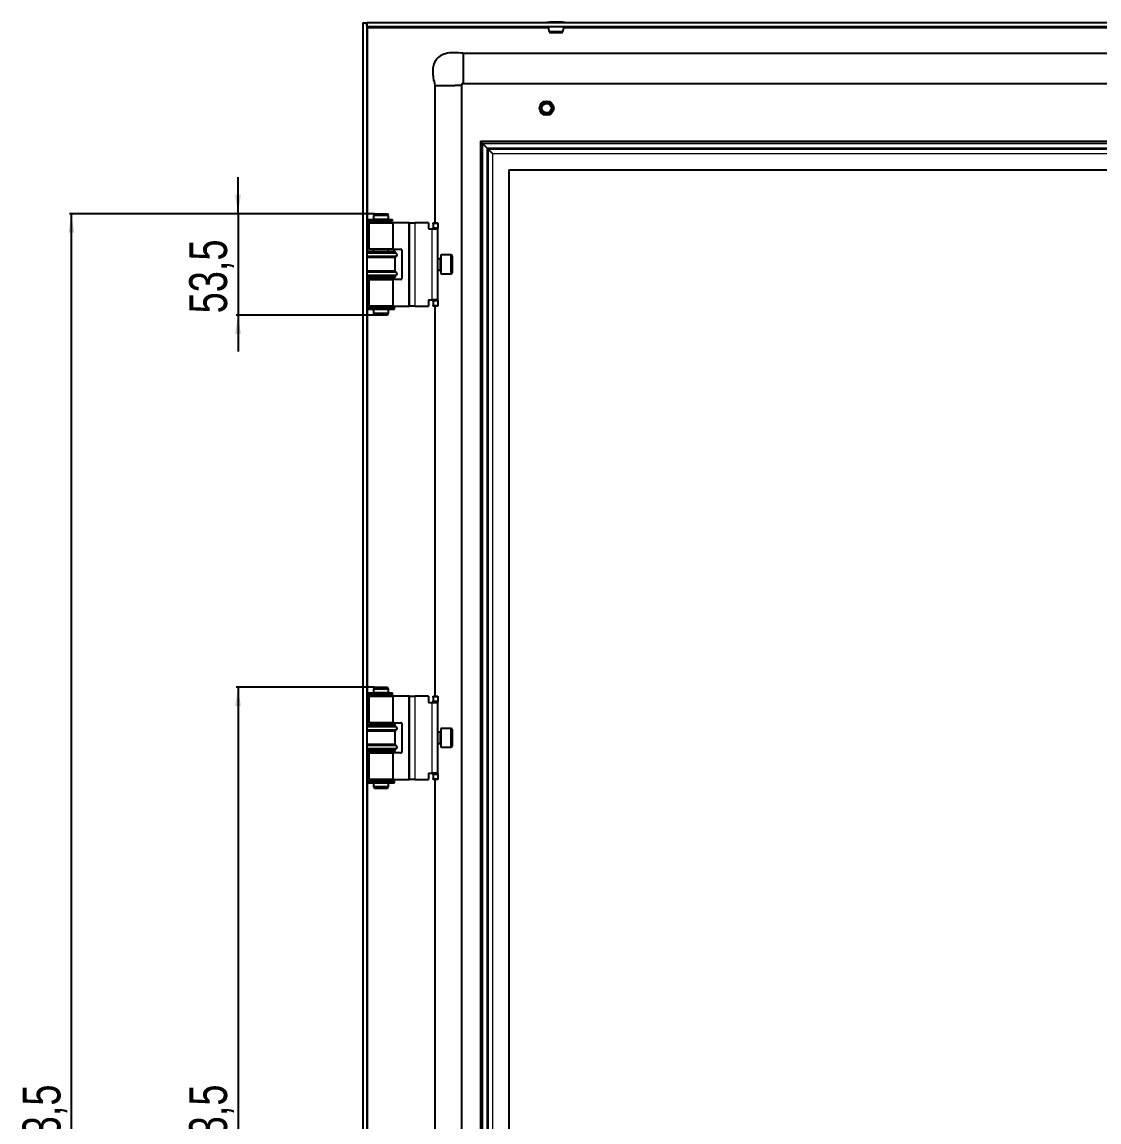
# Model space of a CAD drawing. Header units: millimetres. Extents: x -760 to 1814, y -649 to 978.
# Drawn here: x 676 to 1245, y 192 to 772 of the extents above; entities that cross this region are included whole.
import ezdxf

# ---------------------------------------------------------------- set-up
doc = ezdxf.new("R2010")
doc.units = ezdxf.units.MM
doc.layers.add('FORMAT', color=7, linetype='Continuous')
doc.styles.add('SLDTEXTSTYLE0', font='TXT', dxfattribs={"width": 0.75})
doc.dimstyles.new('SLDDIMSTYLE0', dxfattribs={"dimtxt": 20, "dimasz": 10, "dimexe": 0, "dimexo": 0.0625, "dimgap": 5, "dimtad": 2, "dimdec": 1, "dimrnd": 1e-09, "dimzin": 12, "dimdsep": 46, "dimtxsty": 'SLDTEXTSTYLE0', "dimsah": 1, "dimcen": 0.09, "dimadec": 0, "dimazin": 3, "dimtfac": 1, "dimtofl": 0, "dimtmove": 0, "dimatfit": 3, "dimfxl": 0, "dimfrac": 2, "dimtolj": 1, "dimtzin": 12, "dimarcsym": 0})
doc.dimstyles.new('SLDDIMSTYLE1', dxfattribs={"dimtxt": 20, "dimasz": 10, "dimexe": 0, "dimexo": 0.0625, "dimgap": 5, "dimtad": 2, "dimdec": 1, "dimrnd": 1e-09, "dimzin": 12, "dimdsep": 46, "dimtxsty": 'SLDTEXTSTYLE0', "dimsah": 1, "dimcen": 0.09, "dimadec": 0, "dimazin": 3, "dimtfac": 1, "dimtmove": 0, "dimatfit": 0, "dimfxl": 0, "dimfrac": 2, "dimtolj": 1, "dimtzin": 12, "dimarcsym": 0})

# ---------------------------------------------------------------- blocks, each defined once
blk = doc.blocks.new('_D_6')
at = {"layer": 'FORMAT'}
for p, q in [((862.29, 671.17), (701.22, 671.17)), ((702.22, -282.33), (702.22, 671.17)), ((862.29, -282.33), (701.22, -282.33))]:
    blk.add_line(p, q, dxfattribs=at)
for points in [[(702.22, 671.17), (700.68, 661.17), (703.76, 661.17)], [(702.22, -282.33), (703.76, -272.33), (700.68, -272.33)]]:
    blk.add_solid(points, dxfattribs=at)
at = {"layer": 'FORMAT', "insert": (676.44, 161.17), "char_height": 20, "attachment_point": 1, "rotation": 90, "style": 'SLDTEXTSTYLE0'}
blk.add_mtext('953,5', dxfattribs=at)
blk = doc.blocks.new('_D_7')
at = {"layer": 'FORMAT'}
for p, q in [((790.22, 671.17), (790.22, 690.4)), ((862.29, 671.17), (789.22, 671.17)), ((790.22, 671.17), (790.22, 617.67)), ((862.29, 617.67), (789.22, 617.67)), ((790.22, 617.67), (790.22, 598.44))]:
    blk.add_line(p, q, dxfattribs=at)
for points in [[(790.22, 671.17), (791.76, 681.17), (788.68, 681.17)], [(790.22, 617.67), (788.68, 607.67), (791.76, 607.67)]]:
    blk.add_solid(points, dxfattribs=at)
at = {"layer": 'FORMAT', "insert": (764.44, 618.56), "char_height": 20, "attachment_point": 1, "rotation": 90, "style": 'SLDTEXTSTYLE0'}
blk.add_mtext('53,5', dxfattribs=at)
blk = doc.blocks.new('_D_10')
at = {"layer": 'FORMAT'}
for p, q in [((862.29, 421.17), (789.22, 421.17)), ((790.22, 421.17), (790.22, -32.33)), ((862.29, -32.33), (789.22, -32.33))]:
    blk.add_line(p, q, dxfattribs=at)
for points in [[(790.22, 421.17), (788.68, 411.17), (791.76, 411.17)], [(790.22, -32.33), (791.76, -22.33), (788.68, -22.33)]]:
    blk.add_solid(points, dxfattribs=at)
at = {"layer": 'FORMAT', "insert": (764.44, 161.17), "char_height": 20, "attachment_point": 1, "rotation": 90, "style": 'SLDTEXTSTYLE0'}
blk.add_mtext('453,5', dxfattribs=at)

msp = doc.modelspace()

# ---------------------------------------------------------------- linework, layer by layer
at = {"color": 7, "linetype": 'Continuous', "lineweight": 25}
for p, q in [((856.22, 771.92), (858.22, 771.92)), ((856.22, 771.92), (856.22, -383.08)), ((858.22, 771.92), (858.22, -383.08)), ((1647.92, 771.92), (858.52, 771.92)), ((858.52, 769.92), (858.52, 771.92)), ((1647.92, 769.92), (858.52, 769.92)), ((858.82, 769.32), (858.62, 769.92)), ((958.22, 767.31), (954.63, 767.31)), ((955.12, 766.92), (961.33, 766.92)), ((961.81, 767.31), (958.22, 767.31)), ((909.22, 755.92), (909.22, 740.08)), ((909.22, 755.92), (1597.22, 755.92)), ((894.22, 738.92), (895.2, 738.92)), ((894.22, 738.92), (894.22, 666.42)), ((895.2, 738.92), (897.65, 738.92)), ((897.65, 738.92), (901.22, 738.92)), ((901.22, 738.92), (904.79, 738.92)), ((908.22, 738.92), (908.22, -350.08)), ((909.22, 739.92), (1597.22, 739.92)), ((918.22, 709.42), (918.22, -320.58)), ((918.22, 709.42), (919.22, 708.42)), ((918.22, 709.42), (1588.22, 709.42)), ((919.32, 708.32), (921.63, 706.01)), ((921.63, 706.01), (922.32, 705.32)), ((922.32, 705.32), (924.63, 703.01)), ((933.22, 694.42), (1573.22, 694.42)), ((933.22, 694.42), (933.22, -305.58)), ((858.57, 668.12), (858.57, 667.22)), ((858.57, 668.12), (871.46, 668.12)), ((862.3, 671.17), (861.72, 670.17)), ((861.72, 670.17), (861.72, 668.17)), ((869.72, 670.17), (861.72, 670.17)), ((866.48, 668.17), (861.72, 668.17)), ((862.22, 668.17), (862.22, 668.12)), ((862.3, 671.17), (869.15, 671.17)), ((869.72, 668.17), (866.48, 668.17)), ((869.72, 670.17), (869.15, 671.17)), ((869.22, 668.12), (869.22, 668.17)), ((869.72, 668.17), (869.72, 670.17)), ((871.46, 668.12), (871.55, 668.12)), ((871.55, 667.22), (871.55, 668.12)), ((871.55, 668.12), (871.76, 668.12)), ((871.76, 667.22), (871.76, 668.12)), ((858.57, 667.22), (871.46, 667.22)), ((859.27, 666.42), (859.27, 652.42)), ((859.27, 666.42), (872.17, 666.42)), ((861.72, 667.17), (861.72, 666.42)), ((866.48, 667.17), (861.72, 667.17)), ((862.22, 667.22), (862.22, 667.17)), ((869.72, 667.17), (866.48, 667.17)), ((869.22, 667.17), (869.22, 667.22)), ((869.72, 666.42), (869.72, 667.17)), ((871.46, 667.22), (871.55, 667.22)), ((871.55, 667.22), (871.76, 667.22)), ((872.17, 652.42), (872.17, 666.42)), ((880.27, 666.42), (872.17, 666.42)), ((880.77, 666.42), (880.27, 666.42)), ((880.77, 666.42), (883.77, 666.42)), ((880.77, 622.42), (880.77, 666.42)), ((890.77, 666.42), (883.77, 666.42)), ((890.77, 666.42), (890.77, 663.12)), ((890.77, 663.12), (892.77, 663.12)), ((892.77, 663.12), (895.77, 663.12)), ((893.27, 666.42), (895.77, 666.42)), ((893.27, 665.92), (893.27, 666.42)), ((893.27, 665.92), (893.27, 663.92)), ((893.27, 663.42), (893.27, 663.92)), ((895.77, 663.42), (893.27, 663.42)), ((893.27, 663.42), (893.27, 663.12)), ((895.77, 666.42), (895.77, 665.92)), ((895.77, 665.92), (895.77, 663.92)), ((895.77, 663.92), (895.77, 663.42)), ((895.77, 663.12), (895.77, 663.42)), ((895.77, 625.72), (895.77, 663.12)), ((858.22, 651.42), (873.22, 651.42)), ((873.22, 650.82), (858.22, 650.82)), ((872.17, 652.42), (859.27, 652.42)), ((861.72, 652.42), (861.72, 651.42)), ((869.72, 651.42), (869.72, 652.42)), ((872.17, 652.42), (876.27, 652.42)), ((873.22, 650.82), (873.22, 651.42)), ((873.92, 650.14), (873.22, 650.82)), ((876.77, 651.92), (876.77, 636.92)), ((873.22, 648.02), (858.22, 648.02)), ((873.22, 648.02), (873.92, 648.71)), ((873.22, 640.82), (873.22, 648.02)), ((897.02, 647.42), (895.77, 647.42)), ((902.67, 649.42), (897.27, 649.42)), ((897.27, 649.42), (897.27, 639.42)), ((903.27, 648.82), (903.27, 640.02)), ((873.22, 640.82), (858.22, 640.82)), ((873.92, 640.14), (873.22, 640.82)), ((895.77, 641.42), (897.02, 641.42)), ((897.27, 639.42), (902.67, 639.42)), ((873.22, 638.02), (858.22, 638.02)), ((858.22, 637.42), (873.22, 637.42)), ((859.27, 636.42), (859.27, 622.42)), ((859.27, 636.42), (872.17, 636.42)), ((861.72, 637.42), (861.72, 636.42)), ((869.72, 636.42), (869.72, 637.42)), ((872.17, 622.42), (872.17, 636.42)), ((876.27, 636.42), (872.17, 636.42)), ((873.22, 638.02), (873.92, 638.71)), ((873.22, 637.42), (873.22, 638.02)), ((858.57, 621.62), (858.57, 620.72)), ((858.57, 621.62), (872.87, 621.62)), ((872.17, 622.42), (859.27, 622.42)), ((861.72, 622.42), (861.72, 621.67)), ((866.48, 621.67), (861.72, 621.67)), ((862.22, 621.67), (862.22, 621.62)), ((869.72, 621.67), (866.48, 621.67)), ((869.22, 621.62), (869.22, 621.67)), ((869.72, 621.67), (869.72, 622.42)), ((872.17, 622.42), (880.27, 622.42)), ((872.87, 620.72), (872.87, 621.62)), ((880.27, 622.42), (880.77, 622.42)), ((883.77, 622.42), (880.77, 622.42)), ((883.77, 622.42), (890.77, 622.42)), ((890.77, 625.72), (892.77, 625.72)), ((890.77, 625.72), (890.77, 622.42)), ((895.77, 625.72), (892.77, 625.72)), ((893.27, 625.72), (893.27, 625.42)), ((893.27, 625.42), (895.77, 625.42)), ((893.27, 624.92), (893.27, 625.42)), ((893.27, 624.92), (893.27, 622.92)), ((893.27, 622.42), (893.27, 622.92)), ((895.77, 622.42), (893.27, 622.42)), ((894.22, 622.42), (894.22, 416.42)), ((895.77, 625.42), (895.77, 625.72)), ((895.77, 625.42), (895.77, 624.92)), ((895.77, 624.92), (895.77, 622.92)), ((895.77, 622.92), (895.77, 622.42)), ((858.57, 620.72), (872.87, 620.72)), ((861.72, 620.67), (861.72, 618.67)), ((866.48, 620.67), (861.72, 620.67)), ((861.72, 618.67), (862.3, 617.67)), ((861.72, 618.67), (866.48, 618.67)), ((862.22, 620.72), (862.22, 620.67)), ((866.37, 617.67), (862.3, 617.67)), ((869.15, 617.67), (866.37, 617.67)), ((869.72, 620.67), (866.48, 620.67)), ((866.48, 618.67), (869.72, 618.67)), ((869.15, 617.67), (869.72, 618.67)), ((869.22, 620.67), (869.22, 620.72)), ((869.72, 618.67), (869.72, 620.67)), ((862.3, 421.17), (861.72, 420.17)), ((861.72, 420.17), (861.72, 418.17)), ((869.72, 420.17), (861.72, 420.17)), ((862.3, 421.17), (869.15, 421.17)), ((869.72, 420.17), (869.15, 421.17)), ((869.72, 418.17), (869.72, 420.17)), ((858.57, 418.12), (858.57, 417.22)), ((858.57, 418.12), (871.46, 418.12)), ((858.57, 417.22), (871.46, 417.22)), ((859.27, 416.42), (859.27, 402.42)), ((859.27, 416.42), (872.17, 416.42)), ((866.48, 418.17), (861.72, 418.17)), ((861.72, 417.17), (861.72, 416.42)), ((866.48, 417.17), (861.72, 417.17)), ((862.22, 418.17), (862.22, 418.12)), ((862.22, 417.22), (862.22, 417.17)), ((869.72, 418.17), (866.48, 418.17)), ((869.72, 417.17), (866.48, 417.17)), ((869.22, 418.12), (869.22, 418.17)), ((869.22, 417.17), (869.22, 417.22)), ((869.72, 416.42), (869.72, 417.17)), ((871.46, 418.12), (871.55, 418.12)), ((871.46, 417.22), (871.55, 417.22)), ((871.55, 417.22), (871.55, 418.12)), ((871.55, 418.12), (871.76, 418.12)), ((871.55, 417.22), (871.76, 417.22)), ((871.76, 417.22), (871.76, 418.12)), ((872.17, 402.42), (872.17, 416.42)), ((880.27, 416.42), (872.17, 416.42)), ((880.77, 416.42), (880.27, 416.42)), ((880.77, 416.42), (883.77, 416.42)), ((880.77, 372.42), (880.77, 416.42)), ((890.77, 416.42), (883.77, 416.42)), ((890.77, 416.42), (890.77, 413.12)), ((890.77, 413.12), (892.77, 413.12)), ((892.77, 413.12), (895.77, 413.12)), ((893.27, 416.42), (895.77, 416.42)), ((893.27, 415.92), (893.27, 416.42)), ((893.27, 415.92), (893.27, 413.92)), ((893.27, 413.42), (893.27, 413.92)), ((895.77, 413.42), (893.27, 413.42)), ((893.27, 413.42), (893.27, 413.12)), ((895.77, 416.42), (895.77, 415.92)), ((895.77, 415.92), (895.77, 413.92)), ((895.77, 413.92), (895.77, 413.42)), ((895.77, 413.12), (895.77, 413.42)), ((895.77, 375.72), (895.77, 413.12)), ((858.22, 401.42), (873.22, 401.42)), ((873.22, 400.82), (858.22, 400.82)), ((872.17, 402.42), (859.27, 402.42)), ((861.72, 402.42), (861.72, 401.42)), ((869.72, 401.42), (869.72, 402.42)), ((872.17, 402.42), (876.27, 402.42)), ((873.22, 400.82), (873.22, 401.42)), ((873.92, 400.14), (873.22, 400.82)), ((876.77, 401.92), (876.77, 386.92)), ((873.22, 398.02), (858.22, 398.02)), ((873.22, 398.02), (873.92, 398.71)), ((873.22, 390.82), (873.22, 398.02)), ((897.02, 397.42), (895.77, 397.42)), ((902.67, 399.42), (897.27, 399.42)), ((897.27, 399.42), (897.27, 389.42)), ((903.27, 398.82), (903.27, 390.02)), ((873.22, 390.82), (858.22, 390.82)), ((873.92, 390.14), (873.22, 390.82)), ((895.77, 391.42), (897.02, 391.42)), ((897.27, 389.42), (902.67, 389.42)), ((873.22, 388.02), (858.22, 388.02)), ((858.22, 387.42), (873.22, 387.42)), ((859.27, 386.42), (859.27, 372.42)), ((859.27, 386.42), (872.17, 386.42)), ((861.72, 387.42), (861.72, 386.42)), ((869.72, 386.42), (869.72, 387.42)), ((872.17, 372.42), (872.17, 386.42)), ((876.27, 386.42), (872.17, 386.42)), ((873.22, 388.02), (873.92, 388.71)), ((873.22, 387.42), (873.22, 388.02)), ((872.17, 372.42), (859.27, 372.42)), ((861.72, 372.42), (861.72, 371.67)), ((869.72, 371.67), (869.72, 372.42)), ((872.17, 372.42), (880.27, 372.42)), ((880.27, 372.42), (880.77, 372.42)), ((883.77, 372.42), (880.77, 372.42)), ((883.77, 372.42), (890.77, 372.42)), ((890.77, 375.72), (892.77, 375.72)), ((890.77, 375.72), (890.77, 372.42)), ((895.77, 375.72), (892.77, 375.72)), ((893.27, 375.72), (893.27, 375.42)), ((893.27, 375.42), (895.77, 375.42)), ((893.27, 374.92), (893.27, 375.42)), ((893.27, 374.92), (893.27, 372.92)), ((893.27, 372.42), (893.27, 372.92)), ((895.77, 372.42), (893.27, 372.42)), ((894.22, 372.42), (894.22, 16.42)), ((895.77, 375.42), (895.77, 375.72)), ((895.77, 375.42), (895.77, 374.92)), ((895.77, 374.92), (895.77, 372.92)), ((895.77, 372.92), (895.77, 372.42)), ((858.57, 371.62), (858.57, 370.72)), ((858.57, 371.62), (872.87, 371.62)), ((858.57, 370.72), (872.87, 370.72)), ((866.48, 371.67), (861.72, 371.67)), ((861.72, 370.67), (861.72, 368.67)), ((866.48, 370.67), (861.72, 370.67)), ((861.72, 368.67), (862.3, 367.67)), ((861.72, 368.67), (866.48, 368.67)), ((862.22, 371.67), (862.22, 371.62)), ((862.22, 370.72), (862.22, 370.67)), ((866.37, 367.67), (862.3, 367.67)), ((869.15, 367.67), (866.37, 367.67)), ((869.72, 371.67), (866.48, 371.67)), ((869.72, 370.67), (866.48, 370.67)), ((866.48, 368.67), (869.72, 368.67)), ((869.15, 367.67), (869.72, 368.67)), ((869.22, 371.62), (869.22, 371.67)), ((869.22, 370.67), (869.22, 370.72)), ((869.72, 368.67), (869.72, 370.67)), ((872.87, 370.72), (872.87, 371.62))]:
    msp.add_line(p, q, dxfattribs=at)
at = {"color": 8, "linetype": 'Continuous', "lineweight": 18}
for p, q in [((858.82, 668.12), (858.82, 769.32)), ((858.82, 769.32), (954.18, 769.32)), ((958.22, 772.05), (953.36, 772.05)), ((958.22, 772.17), (953.47, 772.17)), ((962.97, 772.17), (958.22, 772.17)), ((963.08, 772.05), (958.22, 772.05)), ((962.27, 769.32), (1544.18, 769.32)), ((919.22, 708.42), (919.22, -319.58)), ((919.22, 708.42), (1587.22, 708.42)), ((919.32, 708.32), (919.32, -319.48)), ((919.32, 708.32), (1587.12, 708.32)), ((921.63, 706.01), (921.63, -317.17)), ((921.63, 706.01), (1584.82, 706.01)), ((922.32, 705.32), (922.32, -316.48)), ((922.32, 705.32), (1584.12, 705.32)), ((924.63, 703.01), (924.63, -314.17)), ((924.63, 703.01), (1581.82, 703.01)), ((871.46, 668.12), (871.46, 667.22)), ((858.82, 651.42), (858.82, 667.22)), ((880.27, 666.42), (880.27, 622.42)), ((883.77, 622.42), (883.77, 666.42)), ((892.77, 625.72), (892.77, 663.12)), ((895.77, 665.92), (893.27, 665.92)), ((893.27, 663.92), (895.77, 663.92)), ((873.92, 650.14), (858.22, 650.14)), ((873.92, 648.71), (858.22, 648.71)), ((897.02, 647.01), (897.02, 647.42)), ((897.02, 641.42), (897.02, 647.01)), ((902.67, 639.42), (902.67, 649.42)), ((873.92, 640.14), (858.22, 640.14)), ((873.92, 638.71), (858.22, 638.71)), ((858.82, 621.62), (858.82, 637.42)), ((895.77, 624.92), (893.27, 624.92)), ((893.27, 622.92), (895.77, 622.92)), ((858.82, 418.12), (858.82, 620.72)), ((858.82, 401.42), (858.82, 417.22)), ((871.46, 418.12), (871.46, 417.22)), ((880.27, 416.42), (880.27, 372.42)), ((883.77, 372.42), (883.77, 416.42)), ((892.77, 375.72), (892.77, 413.12)), ((895.77, 415.92), (893.27, 415.92)), ((893.27, 413.92), (895.77, 413.92)), ((873.92, 400.14), (858.22, 400.14)), ((873.92, 398.71), (858.22, 398.71)), ((897.02, 397.01), (897.02, 397.42)), ((897.02, 391.42), (897.02, 397.01)), ((902.67, 389.42), (902.67, 399.42)), ((873.92, 390.14), (858.22, 390.14)), ((873.92, 388.71), (858.22, 388.71)), ((858.82, 371.62), (858.82, 387.42)), ((895.77, 374.92), (893.27, 374.92)), ((893.27, 372.92), (895.77, 372.92)), ((858.82, 18.12), (858.82, 370.72))]:
    msp.add_line(p, q, dxfattribs=at)
at = {"color": 7, "linetype": 'Continuous', "lineweight": 25}
for radius in [3.75, 3, 2.5]:
    msp.add_circle((953.22, 726.92), radius, dxfattribs=at)
for centre, radius, start, end in [((953.49, 772.05), 0.126, 96.02558, 180), ((979.13, 771.98), 25.77, 179.86102, 180.13898), ((958.22, 727.17), 45.25, 90.0016, 96.02558), ((960.34, 769.66), 6.18, 177.53422, 202.36543), ((955.12, 767.42), 0.5, 193.38346, 270), ((958.22, 727.17), 45.25, 83.97442, 89.9984), ((961.33, 767.42), 0.5, 270, 346.61654), ((956.1, 769.66), 6.18, 337.63457, 2.46578), ((962.96, 772.05), 0.126, 0, 83.97442), ((937.32, 771.98), 25.77, 359.86102, 0.13898), ((876.27, 651.92), 0.5, 0, 90), ((873.22, 649.42), 1, 314.427, 45.573), ((897.02, 647.67), 0.25, 270, 0), ((902.67, 648.82), 0.6, 0, 90), ((873.22, 639.42), 1, 314.427, 45.573), ((897.02, 641.17), 0.25, 0, 90), ((902.67, 640.02), 0.6, 270, 0), ((876.27, 636.92), 0.5, 270, 0), ((876.27, 401.92), 0.5, 0, 90), ((873.22, 399.42), 1, 314.427, 45.573), ((897.02, 397.67), 0.25, 270, 360), ((902.67, 398.82), 0.6, 360, 90), ((873.22, 389.42), 1, 314.427, 45.573), ((897.02, 391.17), 0.25, 0, 90), ((902.67, 390.02), 0.6, 270, 0), ((876.27, 386.92), 0.5, 270, 0)]:
    msp.add_arc(centre, radius, start, end, dxfattribs=at)
for points, knots in [([(858.52, 770.22), (858.5, 770.3), (858.38, 770.62), (858.26, 771.19), (858.24, 771.68), (858.22, 771.92)], [0, 0, 0, 0, 0.141742, 0.566203, 1, 1, 1, 1]), ([(858.52, 769.92), (858.57, 769.92), (858.62, 769.86), (858.72, 769.64), (858.77, 769.48), (858.82, 769.32)], [0, 0, 0, 0, 0.5, 0.5, 1, 1, 1, 1]), ([(909.22, 755.92), (907.5, 756.09), (904.36, 756.39), (900.03, 755.88), (896.6, 754.45), (894.38, 752.14), (893.3, 749.37), (892.98, 746.32), (893.27, 742.76), (893.89, 740.27), (894.22, 738.92)], [0, 0, 0, 0, 0.176713, 0.320911, 0.440308, 0.54837, 0.6374, 0.738878, 0.858543, 1, 1, 1, 1]), ([(908.11, 738.92), (908.08, 738.92), (908, 738.92), (907.54, 738.92), (907.25, 738.92)], [0, 0, 0, 0, 0.356727, 1, 1, 1, 1]), ([(908.19, 738.92), (908.2, 739.06), (908.23, 739.3), (908.36, 739.5), (908.48, 739.59), (908.53, 739.7), (908.55, 739.77), (908.57, 739.82), (908.58, 739.86), (908.6, 739.9), (908.64, 739.94), (908.69, 739.99), (908.81, 740.06), (909, 740.09), (909.14, 740.09), (909.22, 740.08)], [0, 0, 0, 0, 0.2334106, 0.4185463, 0.5493509, 0.5950262, 0.6313288, 0.6471113, 0.6619944, 0.6766393, 0.691742, 0.7255627, 0.7667936, 0.8726273, 1, 1, 1, 1]), ([(908.22, 738.92), (908.37, 739.15), (908.64, 739.55), (909.05, 739.81), (909.22, 739.92)], [0, 0, 0, 0, 0.5615605, 1, 1, 1, 1])]:
    msp.add_open_spline(points, degree=3, knots=knots, dxfattribs=at)
msp.add_open_spline([(907.25, 738.92), (906.91, 738.92), (906.25, 738.92), (905.28, 738.92), (904.79, 738.92)], degree=3, dxfattribs=at)

# ---------------------------------------------------------------- dimensions: what is measured, and where the dimension line sits
at = {"layer": 'FORMAT'}
for base, p1, p2, dimstyle, picture, middle in [((790.22, 617.67), (862.3, 671.17), (862.3, 617.67), 'SLDDIMSTYLE1', '_D_7', (790.22, 644.42)), ((702.22, 671.17), (862.3, -282.33), (862.3, 671.17), 'SLDDIMSTYLE0', '_D_6', (702.22, 194.42)), ((790.22, -32.33), (862.3, 421.17), (862.3, -32.33), 'SLDDIMSTYLE0', '_D_10', (790.22, 194.42))]:
    dim = msp.add_linear_dim(base=base, p1=p1, p2=p2, angle=90, dimstyle=dimstyle, dxfattribs=at)
    dim.commit()
    dim.dimension.update_dxf_attribs({"geometry": picture, "text_midpoint": middle, "dimtype": 160})

doc.saveas('drawing.dxf')
